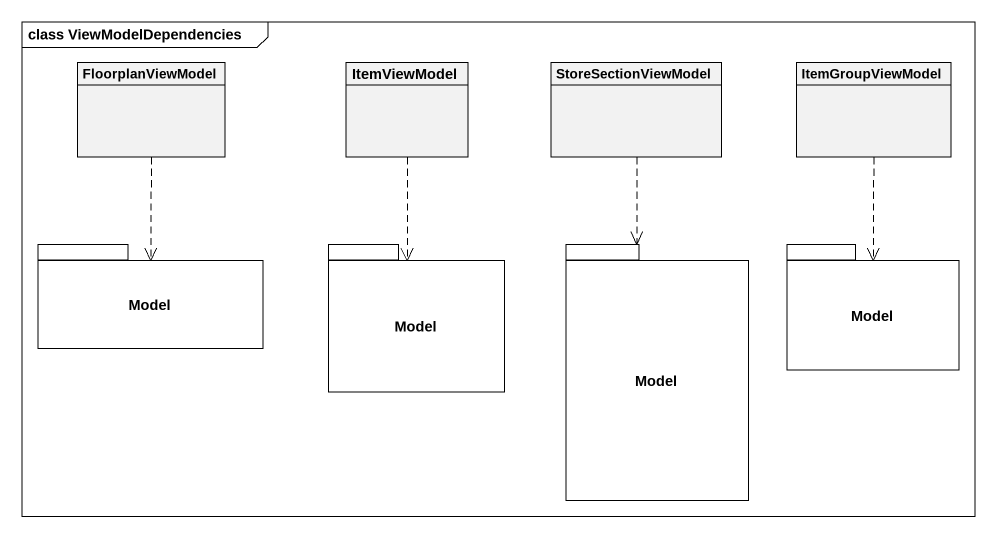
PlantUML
@startuml
mainframe class ViewModelDependencies
hide circle
hide empty members
class FloorplanViewModel
class ItemViewModel
class StoreSectionViewModel
class ItemGroupViewModel
package Model {
}
package "Model" as Model_2 {
}
package "Model" as Model_3 {
}
package "Model" as Model_4 {
}
FloorplanViewModel ..> Model
ItemViewModel ..> Model_2
StoreSectionViewModel ..> Model_3
ItemGroupViewModel ..> Model_4
@enduml
